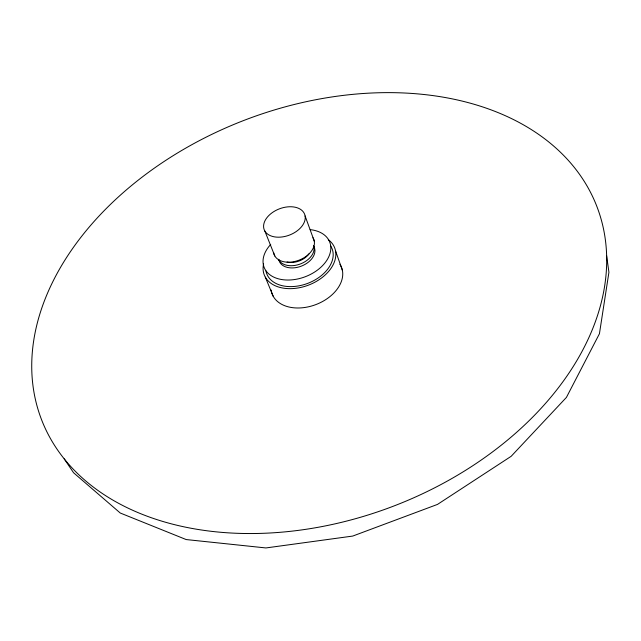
<?xml version="1.0" encoding="UTF-8"?>
<svg xmlns="http://www.w3.org/2000/svg" width="641" height="641" viewBox="0 0 641 641"><rect width="100%" height="100%" fill="white"/><g stroke="black" fill="none" stroke-linecap="round" stroke-linejoin="round"><path stroke-width="0.96" d="M64.212 458.86L73.579 472.762L120.252 513.016L186.186 539.562L265.927 547.943L352.726 536.068L437.507 504.403L511.149 456.312L566.42 397.404L599.439 333.729L608.918 272.305L606.634 255.695A297.416 206.851 -20.9 0 0 170.314 157.446A297.416 206.851 -20.9 0 0 180.69 526.117A297.416 206.851 -20.9 0 0 606.634 255.695M265.318 277.152L273.242 296.342M264.869 231.081L274.813 255.983M305.108 215.977A21.642 14.046 -20.9 0 1 276.159 237.09A21.642 14.046 -20.9 0 1 271.984 212.844A21.642 14.046 -20.9 0 1 305.108 215.977L314.298 241.168M335.531 250.815L342.414 270.406M328.304 239.678A37.723 25.408 -20.9 0 1 308.225 285.229A37.723 25.408 -20.9 0 1 263.603 263.956M339.922 264.236A37.162 25.472 -20.9 0 1 315.652 304.667A37.162 25.472 -20.9 0 1 271.143 290.028M310.14 229.63A35.159 23.541 -20.9 0 1 326.742 260.438A35.159 23.541 -20.9 0 1 278.018 278.723A35.159 23.541 -20.9 0 1 270.71 244.429M330.604 245.832A34.983 23.565 -20.9 0 1 308.169 283.202A34.983 23.565 -20.9 0 1 265.975 271.007M309.026 253.796A16.49 11.001 -20.9 0 1 287.048 262.041M313.545 245.447A18.829 12.58 -20.9 0 1 301.438 263.539A18.829 12.58 -20.9 0 1 278.971 260.174M312.96 237.731A21.241 14.118 -20.9 0 1 298.842 260.254A21.241 14.118 -20.9 0 1 273.603 252.498M313.617 246.192A18.805 12.588 -20.9 0 1 301.142 266.215A18.805 12.588 -20.9 0 1 278.763 259.268"/></g></svg>
